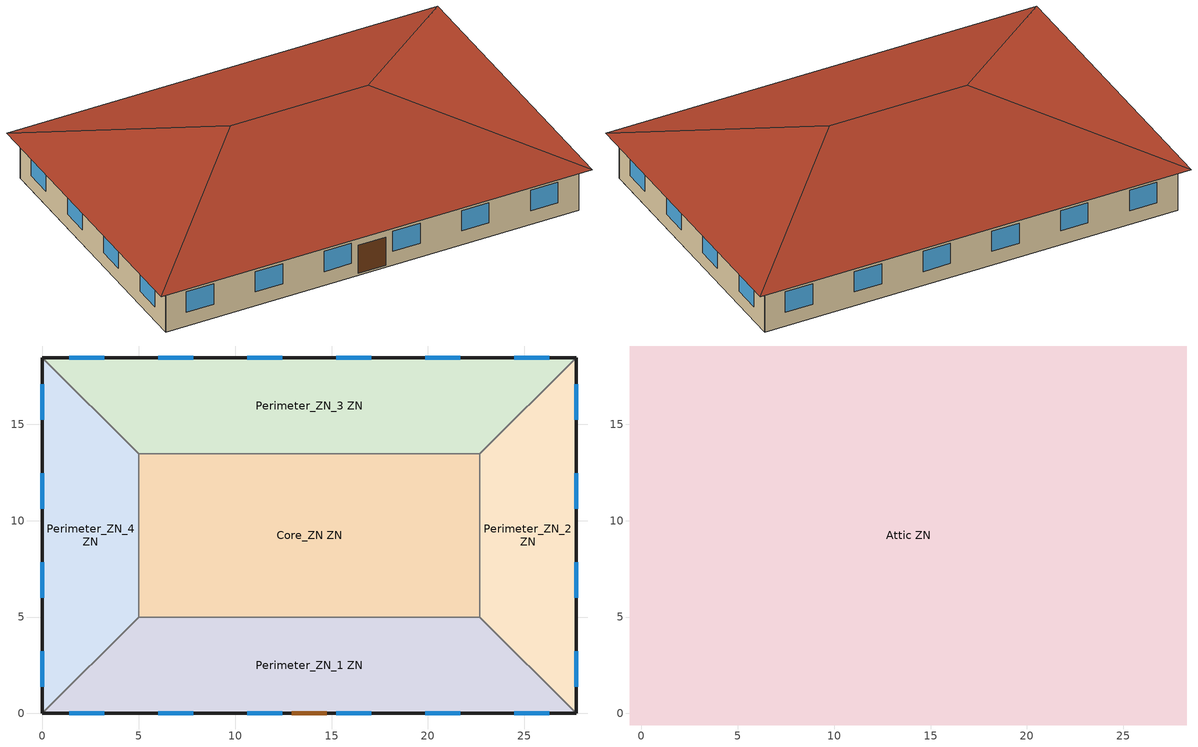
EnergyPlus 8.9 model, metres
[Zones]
Core_ZN ZN
 floor ground (BTAP-Grnd-Floor-Mass:U-0.379): 22.69,13.46 22.69,5 5,5 5,13.46 z0
 wall to Perimeter_ZN_2 ZN (BTAP-Int-Wall): 22.69,5 22.69,13.46 z0:3.05
 wall to Perimeter_ZN_3 ZN (BTAP-Int-Wall): 22.69,13.46 5,13.46 z0:3.05
 wall to Perimeter_ZN_1 ZN (BTAP-Int-Wall): 5,5 22.69,5 z0:3.05
 wall to Perimeter_ZN_4 ZN (BTAP-Int-Wall): 5,13.46 5,5 z0:3.05
Perimeter_ZN_1 ZN
 floor ground (BTAP-Grnd-Floor-Mass:U-0.379): 22.69,5 27.69,0 0,0 5,5 z0
 wall outside (BTAP-Ext-Wall-Mass:U-0.183): 0,0 27.69,0 z0:3.05
 wall to Perimeter_ZN_2 ZN (BTAP-Int-Wall): 27.69,0 22.69,5 z0:3.05
 wall to Perimeter_ZN_4 ZN (BTAP-Int-Wall): 5,5 0,0 z0:3.05
 window (BTAP-Ext-FixedWindow:U=0.160 SHGC=0.600): 1.39,0 3.22,0 / 6.01,0 7.84,0 / 10.62,0 12.45,0 / 15.24,0 17.07,0 / 19.85,0 21.68,0 / 24.47,0 26.3,0 z0.99:2.42
 door (BTAP-Ext-Door:U-1.6): 12.93,0 14.76,0 z0.12:2.13
Perimeter_ZN_2 ZN
 floor ground (BTAP-Grnd-Floor-Mass:U-0.379): 27.69,18.46 27.69,0 22.69,5 22.69,13.46 z0
 wall outside (BTAP-Ext-Wall-Mass:U-0.183): 27.69,0 27.69,18.46 z0:3.05
 wall to Perimeter_ZN_3 ZN (BTAP-Int-Wall): 27.69,18.46 22.69,13.46 z0:3.05
 window (BTAP-Ext-FixedWindow:U=0.160 SHGC=0.600): 27.69,1.39 27.69,3.22 / 27.69,6.01 27.69,7.84 / 27.69,10.62 27.69,12.45 / 27.69,15.24 27.69,17.07 z0.99:2.42
Perimeter_ZN_3 ZN
 floor ground (BTAP-Grnd-Floor-Mass:U-0.379): 27.69,18.46 22.69,13.46 5,13.46 0,18.46 z0
 wall outside (BTAP-Ext-Wall-Mass:U-0.183): 27.69,18.46 0,18.46 z0:3.05
 wall to Perimeter_ZN_4 ZN (BTAP-Int-Wall): 0,18.46 5,13.46 z0:3.05
 window (BTAP-Ext-FixedWindow:U=0.160 SHGC=0.600): 26.3,18.46 24.47,18.46 / 21.68,18.46 19.85,18.46 / 17.07,18.46 15.24,18.46 / 12.45,18.46 10.62,18.46 / 7.84,18.46 6.01,18.46 / 3.22,18.46 1.39,18.46 z0.99:2.42
Perimeter_ZN_4 ZN
 floor ground (BTAP-Grnd-Floor-Mass:U-0.379): 0,18.46 5,13.46 5,5 0,0 z0
 wall outside (BTAP-Ext-Wall-Mass:U-0.183): 0,18.46 0,0 z0:3.05
 window (BTAP-Ext-FixedWindow:U=0.160 SHGC=0.600): 0,17.07 0,15.24 / 0,12.45 0,10.62 / 0,7.84 0,6.01 / 0,3.22 0,1.39 z0.99:2.42
Attic ZN
 floor outside (BTAP-Ext-Floor-Mass:U-0.142): 28.29,19.06 28.29,-0.6 27.69,0 27.69,18.46 z3.05; 28.29,19.06 27.69,18.46 0,18.46 -0.6,19.06 z3.05; 27.69,0 28.29,-0.6 -0.6,-0.6 0,0 z3.05; -0.6,19.06 0,18.46 0,0 -0.6,-0.6 z3.05
 floor to Core_ZN ZN (BTAP-Int-Floor): 22.69,13.46 22.69,5 5,5 5,13.46 z3.05
 floor to Perimeter_ZN_2 ZN (BTAP-Int-Floor): 27.69,18.46 27.69,0 22.69,5 22.69,13.46 z3.05
 floor to Perimeter_ZN_3 ZN (BTAP-Int-Floor): 27.69,18.46 22.69,13.46 5,13.46 0,18.46 z3.05
 floor to Perimeter_ZN_1 ZN (BTAP-Int-Floor): 22.69,5 27.69,0 0,0 5,5 z3.05
 floor to Perimeter_ZN_4 ZN (BTAP-Int-Floor): 0,18.46 5,13.46 5,5 0,0 z3.05
 roof outside (BTAP-Ext-Roof-Metal:U-0.142): 18.46,9.23,6.33 28.29,-0.6,3.05 28.29,19.06,3.05; 18.46,9.23,6.33 28.29,19.06,3.05 -0.6,19.06,3.05 9.23,9.23,6.33; 9.23,9.23,6.33 -0.6,-0.6,3.05 28.29,-0.6,3.05 18.46,9.23,6.33; 9.23,9.23,6.33 -0.6,19.06,3.05 -0.6,-0.6,3.05
[Building]
SmallOffice-CAN_NT_Yellowknife.AP.719360_CWEC2016.epw created: 2018-11-01 15:55:19 +0000: North Axis {deg}=0; Terrain=City; Loads Convergence Tolerance Value=0.04; Temperature Convergence Tolerance Value {deltaC}=0.2; Solar Distribution=FullInteriorAndExterior; Maximum Number of Warmup Days=25; Minimum Number of Warmup Days=6
[Site:Location]
Yellowknife AP_NT_CAN: Latitude {deg}=62.463; Longitude {deg}=-114.44; Time Zone {hr}=-7; Elevation {m}=205.7
[Site:GroundTemperature:BuildingSurface]
19.527, 19.502, 19.536, 19.598, 20.002, 21.64, 22.225, 22.375, 21.449, 20.121, 19.802, 19.633
[Site:WaterMainsTemperature]
Calculation Method=Correlation; Annual Average Outdoor Air Temperature {C}=-3.45833; Maximum Difference In Monthly Average Outdoor Air Temperatures {deltaC}=42.9
[SizingPeriod:DesignDay] Day of Month=21; Dry-Bulb Temperature Range Modifier Type=DefaultMultipliers; Humidity Condition Type=Wetbulb; Barometric Pressure {Pa}=98878; Rain Indicator=No; Snow Indicator=No; Daylight Saving Time Indicator=No
Name | Month | Day Type | Maximum Dry-Bulb Temperature {C} | Daily Dry-Bulb Temperature Range {deltaC} | Wetbulb or DewPoint at Maximum Dry-Bulb {C} | Wind Speed {m/s} | Wind Direction {deg} | Solar Model Indicator | ASHRAE Clear Sky Optical Depth for Beam Irradiance (taub) | ASHRAE Clear Sky Optical Depth for Diffuse Irradiance (taud) | Sky Clearness
Yellowknife AP Ann Clg .4% Condns DB=>MWB | 7 | SummerDesignDay | 25.4 | 7.9 | 16 | 4 | 150 | ASHRAETau | 0.369 | 2.418
Yellowknife AP Ann Htg 99.6% Condns DB | 1 | WinterDesignDay | -40.5 | 0 | -40.5 | 1.7 | 310 | ASHRAEClearSky |  |  | 0
[Material] Thermal Absorptance=0.9
Name | Roughness | Thickness {m} | Conductivity {W/m-K} | Density {kg/m3} | Specific Heat {J/kg-K} | Solar Absorptance | Visible Absorptance
1/2IN Gypsum 1 | Smooth | 0.0127 | 0.16 | 784.9 | 830 | 0.4 | 0.4
100mm Normalweight concrete floor 1 | MediumSmooth | 0.1016 | 2.31 | 2322 | 832 | 0.7 | 0.7
1IN Stucco 1 | Smooth | 0.0253 | 0.6918 | 1858 | 837 | 0.7 | 0.92
4 in. Normalweight Concrete Floor 1 | MediumRough | 0.1016 | 2.31 | 2322 | 832 | 0.7 | 0.7
6 in. Normalweight Concrete Floor 1 | MediumRough | 0.1524 | 2.31 | 2322 | 832 | 0.7 | 0.7
8IN CONCRETE HW RefBldg 1 | Rough | 0.2032 | 1.311 | 2240 | 836.8 | 0.7 | 0.7
F08 Metal surface 1; Metal Roof Surface 1 | Smooth | 0.0008 | 45.28 | 7824 | 500 | 0.7 | 0.7
G01 13mm gypsum board 1 | Smooth | 0.0127 | 0.16 | 800 | 1090 | 0.7 | 0.5
[Material:NoMass] Roughness=Smooth; Thermal Absorptance=0.9; Solar Absorptance=0.7
Name | Thermal Resistance {m2-K/W} | Visible Absorptance
Typical Carpet Pad; Typical Carpet Pad 1 | 0.21648 | 0.8
Typical Carpet Pad 2 | 2.57255 | 0.8
Typical Insulation 1 | 6.78179 | 0.7
Typical Insulation 2 | 5.19354 | 0.7
Typical Insulation 3 | 7.04224 | 0.7
Typical Insulation 4 | 0.624982 | 0.7
[WindowMaterial:SimpleGlazingSystem]
SimpleGlazing:U=0.160 SHGC=0.600: U-Factor {W/m2-K}=1.6; Solar Heat Gain Coefficient=0.6; Visible Transmittance=0.21
[Construction]
BTAP-Ext-Door:U-1.6: F08 Metal surface 1, Typical Insulation 4
BTAP-Ext-FixedWindow:U=0.160 SHGC=0.600: SimpleGlazing:U=0.160 SHGC=0.600
BTAP-Ext-Floor-Mass:U-0.142: Typical Insulation 1, 4 in. Normalweight Concrete Floor 1, Typical Carpet Pad 1
BTAP-Ext-Roof-Metal:U-0.142: Metal Roof Surface 1, Typical Insulation 3
BTAP-Ext-Wall-Mass:U-0.183: 1IN Stucco 1, 8IN CONCRETE HW RefBldg 1, Typical Insulation 2, 1/2IN Gypsum 1
BTAP-Grnd-Floor-Mass:U-0.379: 6 in. Normalweight Concrete Floor 1, Typical Carpet Pad 2
BTAP-Int-Floor: 100mm Normalweight concrete floor 1, Typical Carpet Pad
BTAP-Int-Wall: G01 13mm gypsum board 1, G01 13mm gypsum board 1
[Zone]
Name | Part of Total Floor Area
Attic ZN | No
Core_ZN ZN; Perimeter_ZN_1 ZN; Perimeter_ZN_2 ZN; Perimeter_ZN_3 ZN; Perimeter_ZN_4 ZN | Yes
[ZoneInfiltration:DesignFlowRate] Schedule=Always On Discrete; Design Flow Rate Calculation Method=Flow/ExteriorArea; Constant Term Coefficient=0; Temperature Term Coefficient=0; Velocity Term Coefficient=0.224; Velocity Squared Term Coefficient=0
Name | Zone or ZoneList | Flow per Exterior Surface Area {m3/s-m2}
Attic Infiltration | Attic ZN | 0.000228332
Perimeter_ZN_1 Infiltration | Perimeter_ZN_1 ZN | 0.00025
Perimeter_ZN_2 Infiltration | Perimeter_ZN_2 ZN | 0.00025
Perimeter_ZN_3 Infiltration | Perimeter_ZN_3 ZN | 0.00025
Perimeter_ZN_4 Infiltration | Perimeter_ZN_4 ZN | 0.00025
[ZoneHVAC:IdealLoadsAirSystem]
Name | Design Specification Outdoor Air Object
Zone HVAC Ideal Loads Air System 1 | Space Function - undefined - Ventilation
Zone HVAC Ideal Loads Air System 2; Zone HVAC Ideal Loads Air System 3; Zone HVAC Ideal Loads Air System 4; Zone HVAC Ideal Loads Air System 5; Zone HVAC Ideal Loads Air System 6 | Space Function Office enclosed > 25 m2 Ventilation
[DesignSpecification:OutdoorAir] Outdoor Air Method=Sum; Outdoor Air Flow per Person {m3/s-person}=0; Outdoor Air Flow per Zone {m3/s}=0; Outdoor Air Flow Air Changes per Hour {1/hr}=0
Name | Outdoor Air Flow per Zone Floor Area {m3/s-m2}
Space Function - undefined - Ventilation | 0
Space Function Office enclosed > 25 m2 Ventilation | 0.00042164
[Zone equipment]
Attic ZN: Zone HVAC Ideal Loads Air System 1
Core_ZN ZN: Zone HVAC Ideal Loads Air System 2
Perimeter_ZN_1 ZN: Zone HVAC Ideal Loads Air System 3
Perimeter_ZN_2 ZN: Zone HVAC Ideal Loads Air System 4
Perimeter_ZN_3 ZN: Zone HVAC Ideal Loads Air System 5
Perimeter_ZN_4 ZN: Zone HVAC Ideal Loads Air System 6
[Sizing:Zone] Zone Cooling Design Supply Air Temperature Input Method=SupplyAirTemperature; Zone Cooling Design Supply Air Temperature {C}=14; Zone Cooling Design Supply Air Temperature Difference {deltaC}=11.11; Zone Heating Design Supply Air Temperature Input Method=SupplyAirTemperature; Zone Heating Design Supply Air Temperature {C}=40; Zone Heating Design Supply Air Temperature Difference {deltaC}=11.11; Zone Cooling Design Supply Air Humidity Ratio {kgWater/kgDryAir}=0.0085; Zone Heating Design Supply Air Humidity Ratio {kgWater/kgDryAir}=0.008; Cooling Design Air Flow Method=DesignDay; Cooling Design Air Flow Rate {m3/s}=0; Cooling Minimum Air Flow per Zone Floor Area {m3/s-m2}=0.000762; Cooling Minimum Air Flow {m3/s}=0; Cooling Minimum Air Flow Fraction=0; Heating Design Air Flow Method=DesignDay; Heating Design Air Flow Rate {m3/s}=0; Heating Maximum Air Flow per Zone Floor Area {m3/s-m2}=0.002032; Heating Maximum Air Flow {m3/s}=0.141576; Heating Maximum Air Flow Fraction=0.3; Account for Dedicated Outdoor Air System=No
Name | Design Specification Outdoor Air Object | Design Specification Zone Air Distribution Object
Attic ZN | Space Function - undefined - Ventilation | Attic ZN Design Spec Zone Air Dist
Core_ZN ZN | Space Function Office enclosed > 25 m2 Ventilation | Core_ZN ZN Design Spec Zone Air Dist
Perimeter_ZN_1 ZN | Space Function Office enclosed > 25 m2 Ventilation | Perimeter_ZN_1 ZN Design Spec Zone Air Dist
Perimeter_ZN_2 ZN | Space Function Office enclosed > 25 m2 Ventilation | Perimeter_ZN_2 ZN Design Spec Zone Air Dist
Perimeter_ZN_3 ZN | Space Function Office enclosed > 25 m2 Ventilation | Perimeter_ZN_3 ZN Design Spec Zone Air Dist
Perimeter_ZN_4 ZN | Space Function Office enclosed > 25 m2 Ventilation | Perimeter_ZN_4 ZN Design Spec Zone Air Dist
[DesignSpecification:ZoneAirDistribution] Zone Air Distribution Effectiveness in Cooling Mode=1; Zone Air Distribution Effectiveness in Heating Mode=1
Attic ZN Design Spec Zone Air Dist; Core_ZN ZN Design Spec Zone Air Dist; Perimeter_ZN_1 ZN Design Spec Zone Air Dist; Perimeter_ZN_2 ZN Design Spec Zone Air Dist; Perimeter_ZN_3 ZN Design Spec Zone Air Dist; Perimeter_ZN_4 ZN Design Spec Zone Air Dist
[ZoneControl:Thermostat] Control Object Type 1=ThermostatSetpoint:DualSetpoint
Name | Zone or ZoneList | Control Type Schedule | Control Name 1
Core_ZN ZN Thermostat | Core_ZN ZN | Core_ZN ZN Thermostat Schedule | Space Function Office enclosed > 25 m2 Thermostat 1
Perimeter_ZN_1 ZN Thermostat | Perimeter_ZN_1 ZN | Perimeter_ZN_1 ZN Thermostat Schedule | Space Function Office enclosed > 25 m2 Thermostat 2
Perimeter_ZN_2 ZN Thermostat | Perimeter_ZN_2 ZN | Perimeter_ZN_2 ZN Thermostat Schedule | Space Function Office enclosed > 25 m2 Thermostat 3
Perimeter_ZN_3 ZN Thermostat | Perimeter_ZN_3 ZN | Perimeter_ZN_3 ZN Thermostat Schedule | Space Function Office enclosed > 25 m2 Thermostat 4
Perimeter_ZN_4 ZN Thermostat | Perimeter_ZN_4 ZN | Perimeter_ZN_4 ZN Thermostat Schedule | Space Function Office enclosed > 25 m2 Thermostat 5
[ThermostatSetpoint:DualSetpoint] Heating Setpoint Temperature Schedule=NECB-A-Thermostat Setpoint-Heating; Cooling Setpoint Temperature Schedule=NECB-A-Thermostat Setpoint-Cooling
Space Function Office enclosed > 25 m2 Thermostat 1; Space Function Office enclosed > 25 m2 Thermostat 2; Space Function Office enclosed > 25 m2 Thermostat 3; Space Function Office enclosed > 25 m2 Thermostat 4; Space Function Office enclosed > 25 m2 Thermostat 5
[Schedule:Compact]
Core_ZN ZN Thermostat Schedule; Perimeter_ZN_1 ZN Thermostat Schedule; Perimeter_ZN_2 ZN Thermostat Schedule; Perimeter_ZN_3 ZN Thermostat Schedule; Perimeter_ZN_4 ZN Thermostat Schedule: Through: 12/31, For: AllDays, Until: 24:00, 4
[Schedule:Day:Interval]
NECB-A-Thermostat Setpoint-Heating Sun|Hol Day; NECB-A-Thermostat Setpoint-Heating Sat Day: No, 24:00, 18
NECB-A-Thermostat Setpoint-Heating Default|Wkdy Day; NECB-A-Thermostat Setpoint-Heating Default: No, 06:00, 18, 07:00, 20, 21:00, 22, 24:00, 18
NECB-A-Thermostat Setpoint-Cooling Sun|Hol Day; NECB-A-Thermostat Setpoint-Cooling Sat Day: No, 24:00, 35
NECB-A-Thermostat Setpoint-Cooling Default|Wkdy Day; NECB-A-Thermostat Setpoint-Cooling Default: No, 06:00, 35, 21:00, 24, 24:00, 35
[Schedule:Week:Daily]
NECB-A-Thermostat Setpoint-Heating Week Rule - Jan1-Dec31: NECB-A-Thermostat Setpoint-Heating Sun|Hol Day, NECB-A-Thermostat Setpoint-Heating Default|Wkdy Day, NECB-A-Thermostat Setpoint-Heating Default|Wkdy Day, NECB-A-Thermostat Setpoint-Heating Default|Wkdy Day, NECB-A-Thermostat Setpoint-Heating Default|Wkdy Day, NECB-A-Thermostat Setpoint-Heating Default|Wkdy Day, NECB-A-Thermostat Setpoint-Heating Sat Day, NECB-A-Thermostat Setpoint-Heating Default, NECB-A-Thermostat Setpoint-Heating Default, NECB-A-Thermostat Setpoint-Heating Default, NECB-A-Thermostat Setpoint-Heating Default, NECB-A-Thermostat Setpoint-Heating Default
NECB-A-Thermostat Setpoint-Cooling Week Rule - Jan1-Dec31: NECB-A-Thermostat Setpoint-Cooling Sun|Hol Day, NECB-A-Thermostat Setpoint-Cooling Default|Wkdy Day, NECB-A-Thermostat Setpoint-Cooling Default|Wkdy Day, NECB-A-Thermostat Setpoint-Cooling Default|Wkdy Day, NECB-A-Thermostat Setpoint-Cooling Default|Wkdy Day, NECB-A-Thermostat Setpoint-Cooling Default|Wkdy Day, NECB-A-Thermostat Setpoint-Cooling Sat Day, NECB-A-Thermostat Setpoint-Cooling Default, NECB-A-Thermostat Setpoint-Cooling Default, NECB-A-Thermostat Setpoint-Cooling Default, NECB-A-Thermostat Setpoint-Cooling Default, NECB-A-Thermostat Setpoint-Cooling Default
[Schedule:Year]
NECB-A-Thermostat Setpoint-Heating: NECB-A-Thermostat Setpoint-Heating Week Rule - Jan1-Dec31, 1, 1, 12, 31
NECB-A-Thermostat Setpoint-Cooling: NECB-A-Thermostat Setpoint-Cooling Week Rule - Jan1-Dec31, 1, 1, 12, 31
[Schedule:Constant]
Always On Discrete: Hourly Value=1
